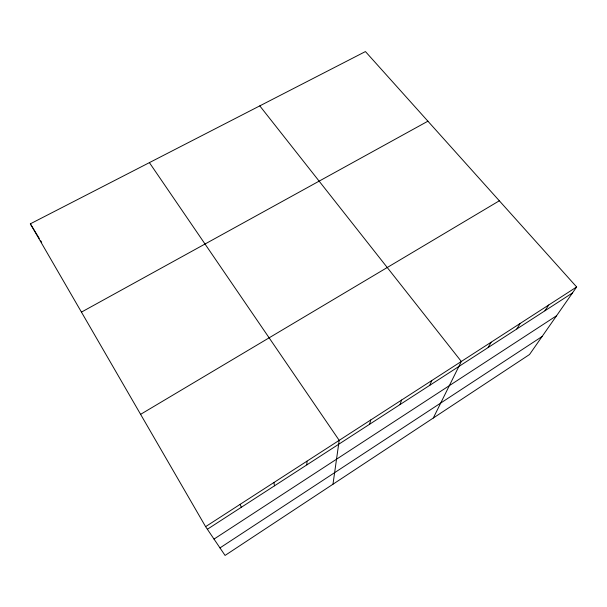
<?xml version="1.0" encoding="UTF-8"?>
<svg xmlns="http://www.w3.org/2000/svg" width="607" height="607" viewBox="0 0 607 607"><rect width="100%" height="100%" fill="white"/><g stroke="black" fill="none" stroke-linecap="round" stroke-linejoin="round"><path stroke-width="0.91" d="M306.914 464.833L306.937 461.191M332.977 484.227L339.199 440.356L149.398 162.63M369.663 424.225L370.74 419.976M400.021 404.573L401.599 400.043M429.733 385.346L431.782 380.543M433.292 418.026L461.32 361.461L259.788 105.876M488.142 347.538L491.101 342.227M516.845 328.964L520.229 323.41M544.949 310.776L548.743 304.987M576.65 286.967L529.524 354.518L225.068 555.435L205.606 526.648L30.35 223.831L365.437 51.565L576.65 286.967L205.606 526.648M219.977 547.909L542.081 336.521M214.013 539.084L556.581 315.731M207.374 529.258L572.462 292.961M140.604 414.338L499.326 200.788M81.444 312.112L427.912 121.195M30.35 223.831L39.258 238.422M40.715 240.804L41.678 242.39M240.167 504.326L241.313 507.3M273.932 482.512L274.485 485.828"/></g></svg>
